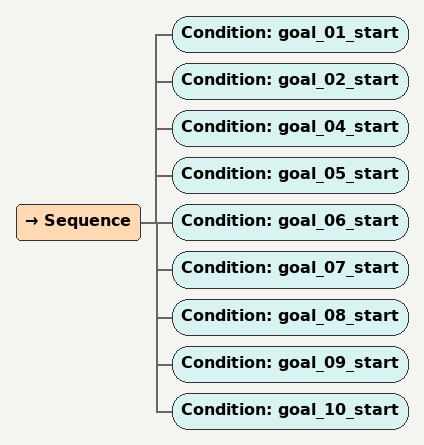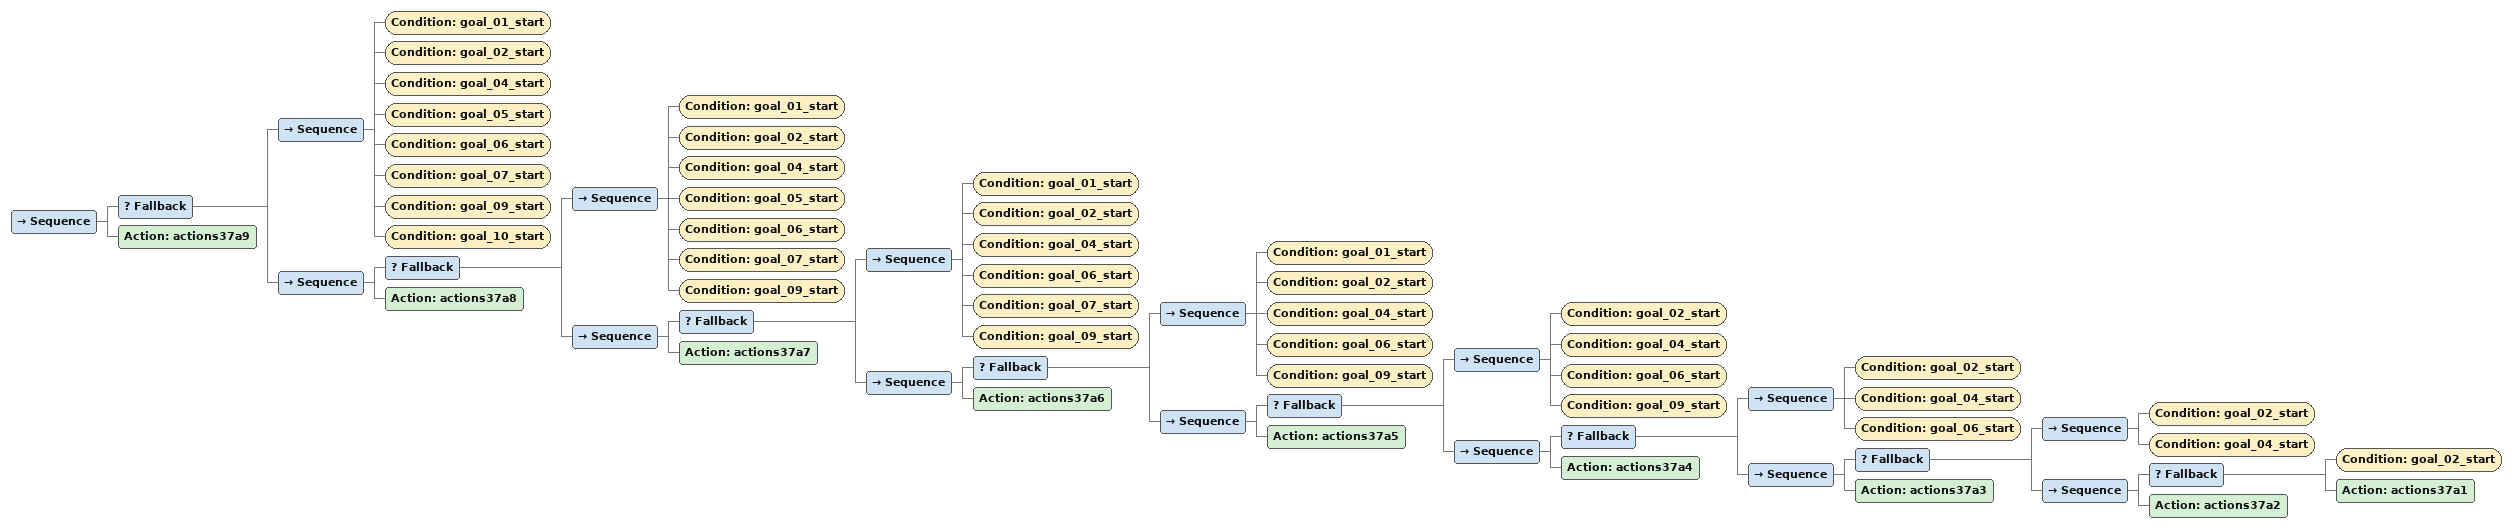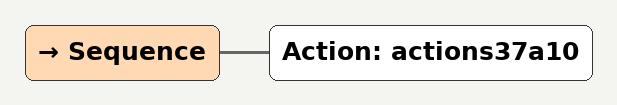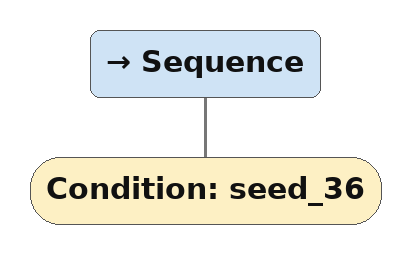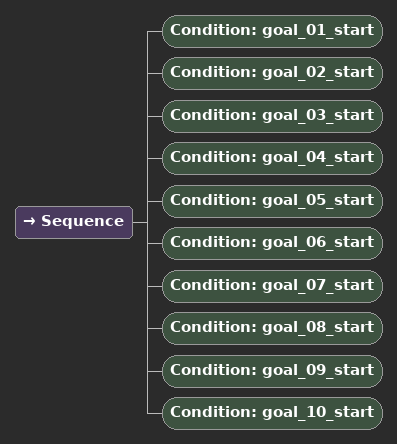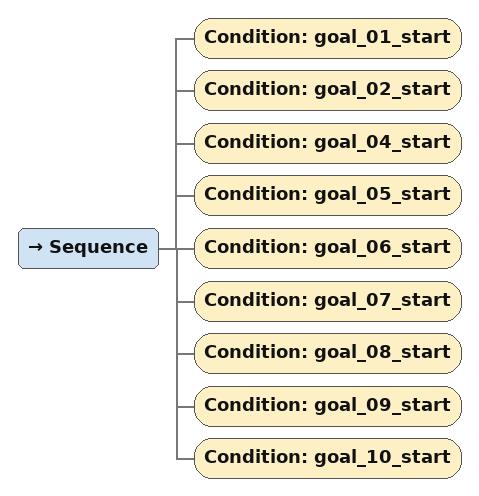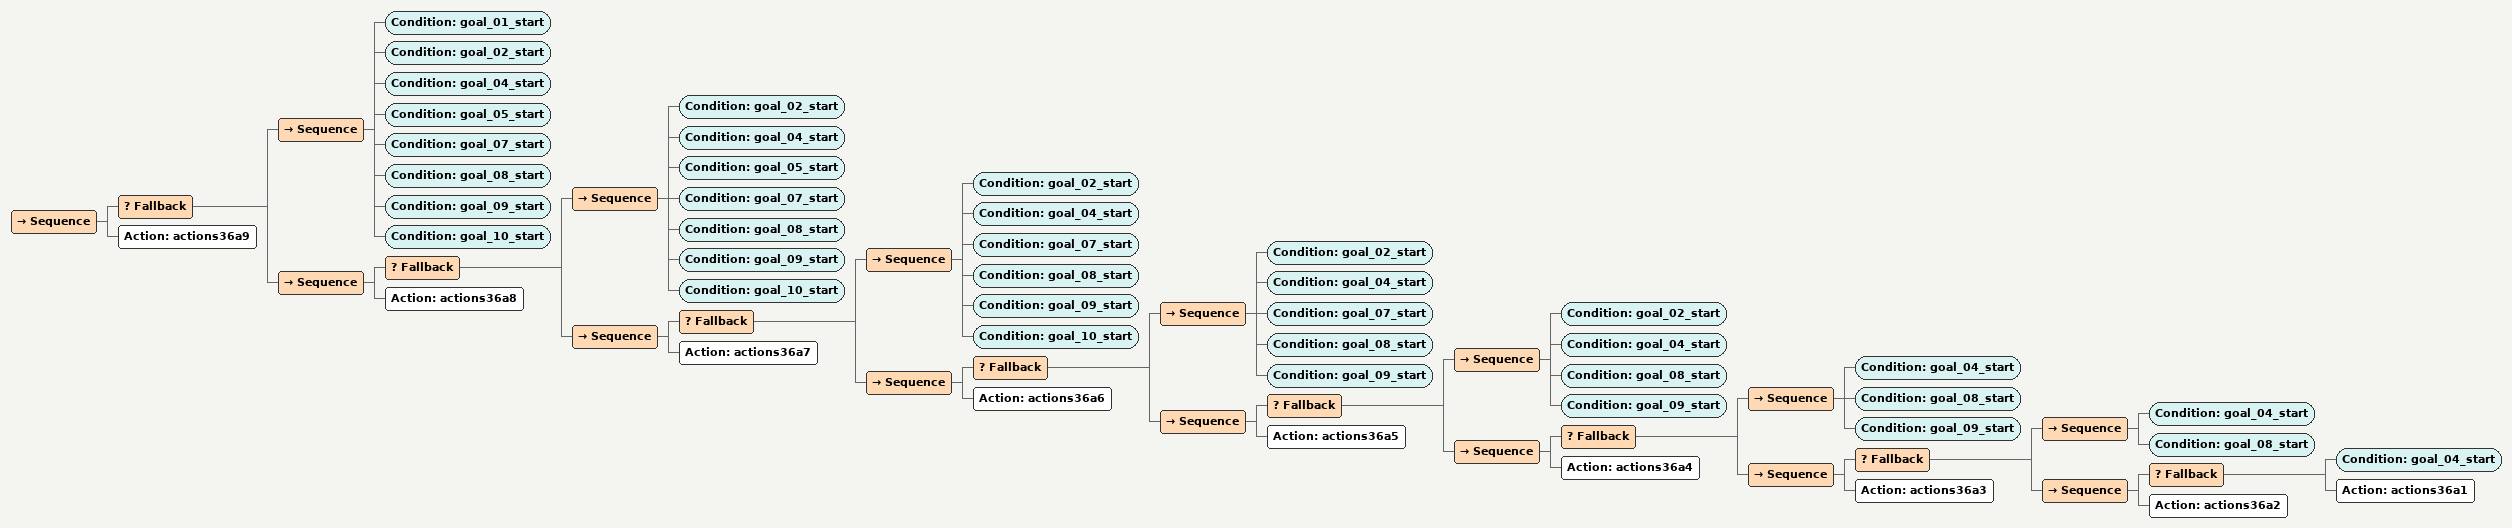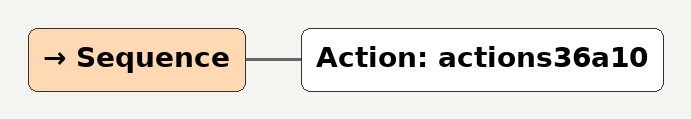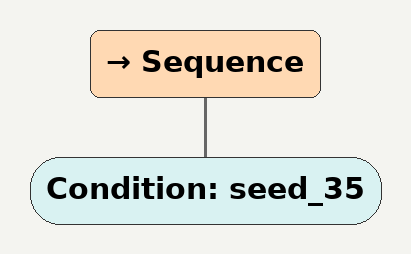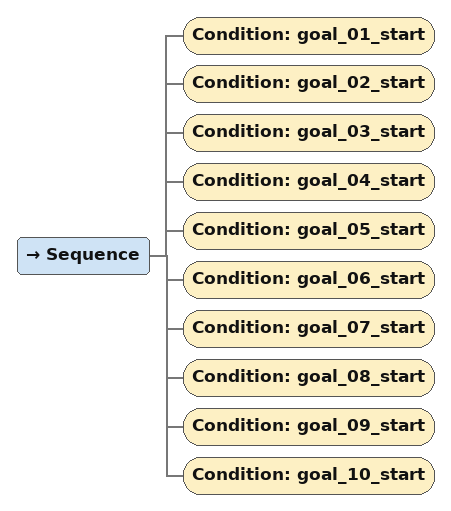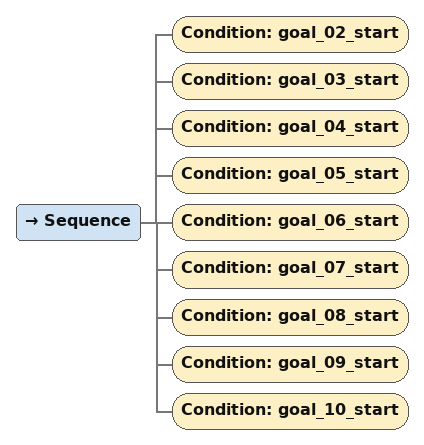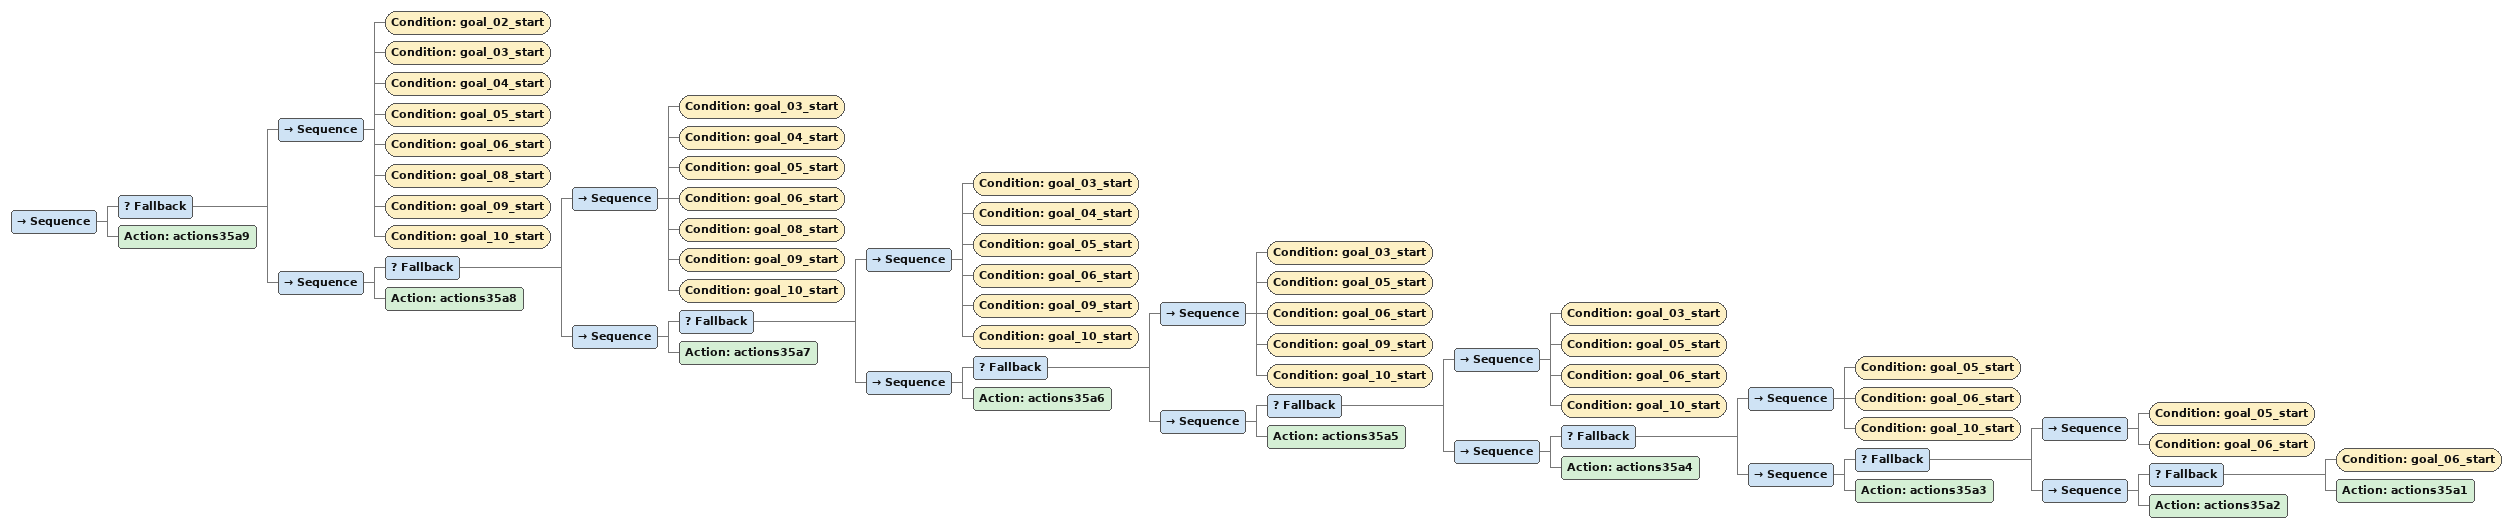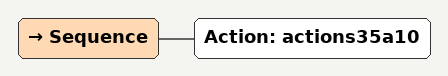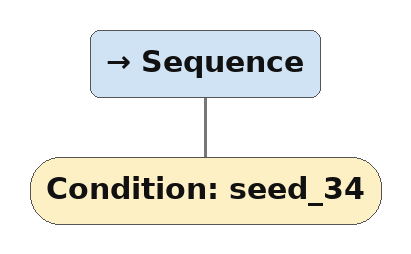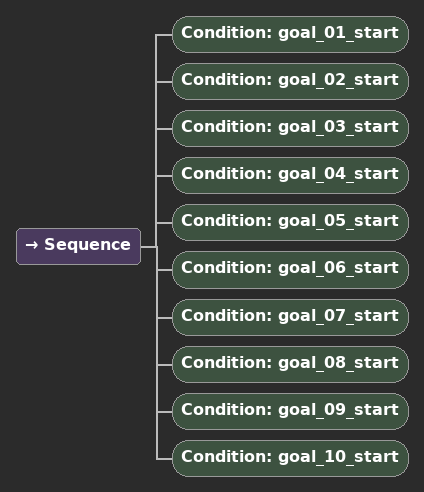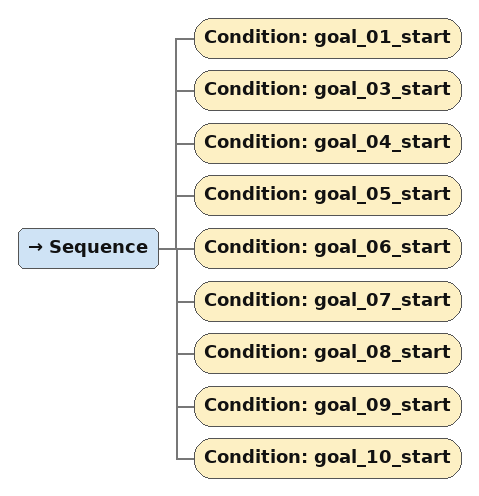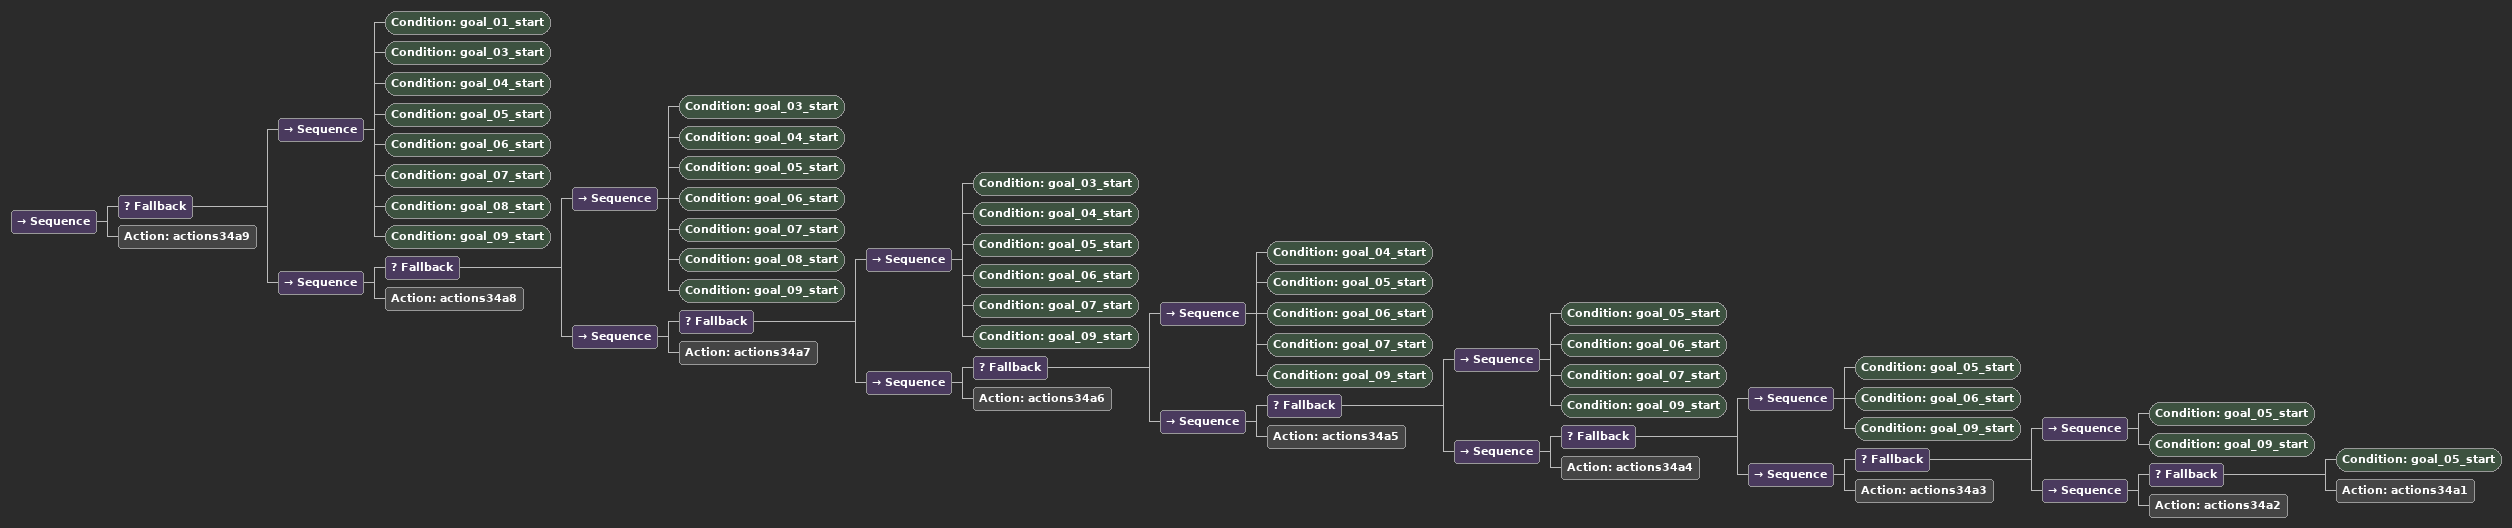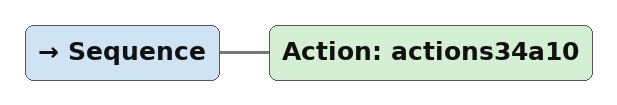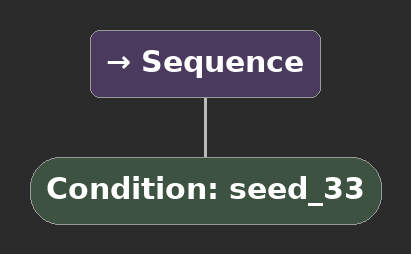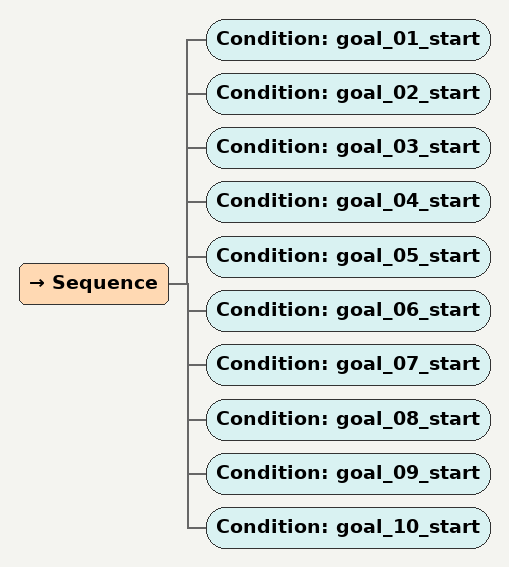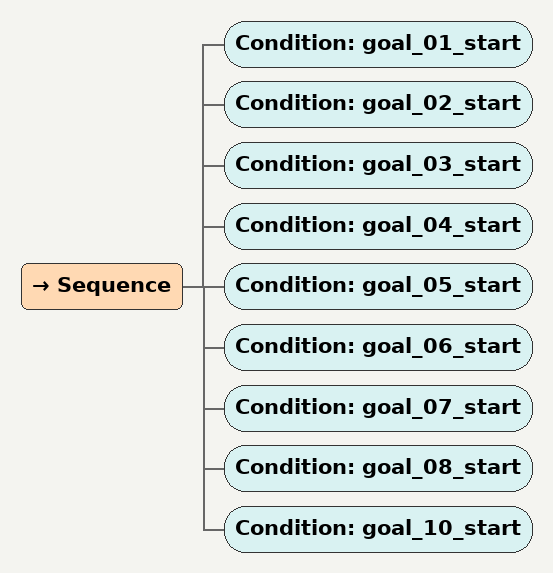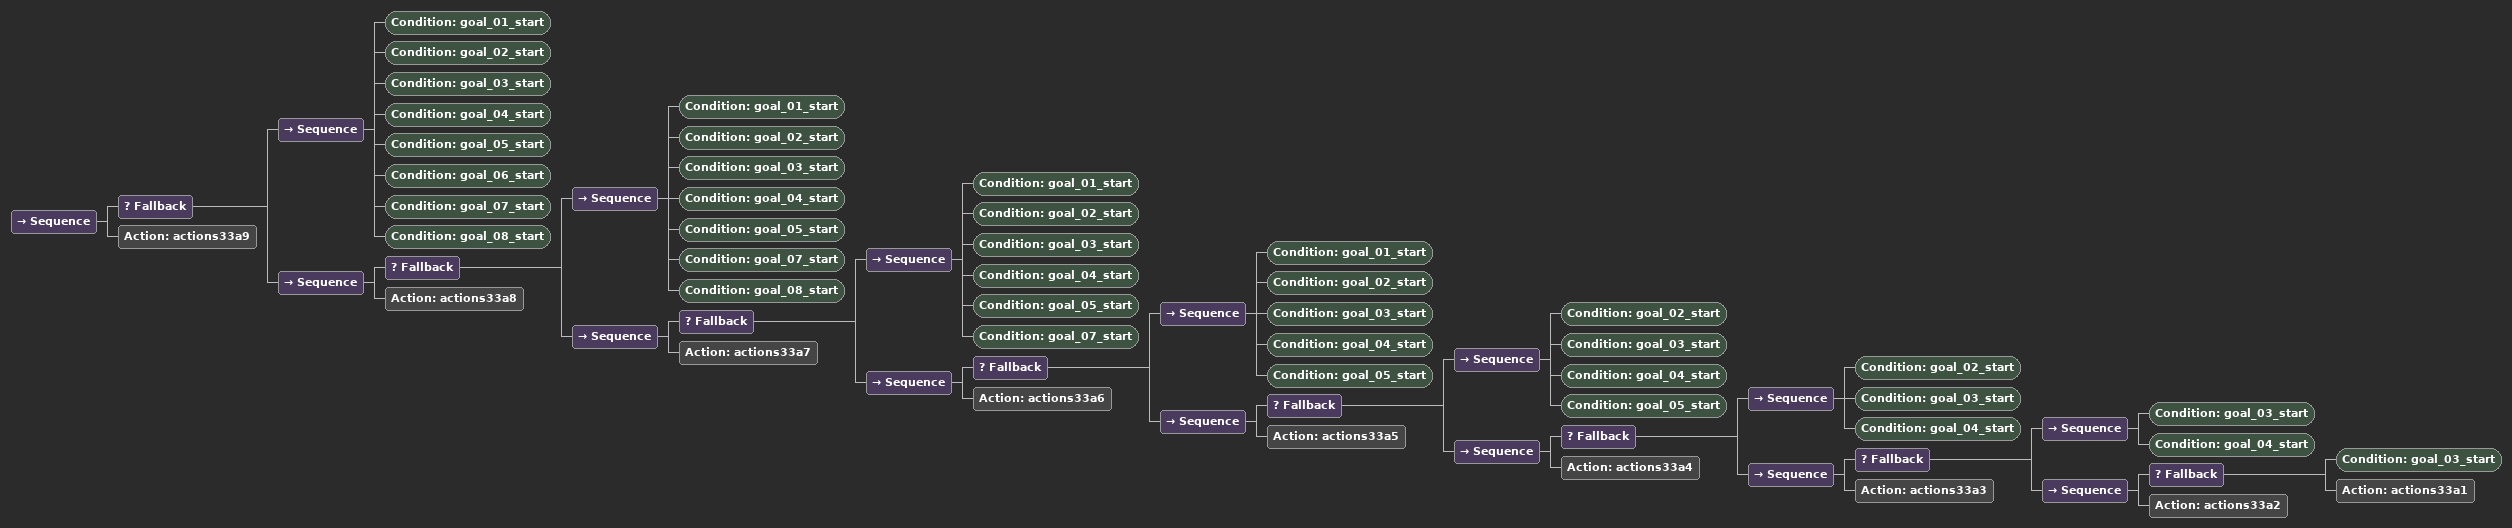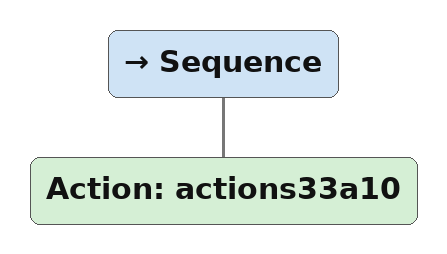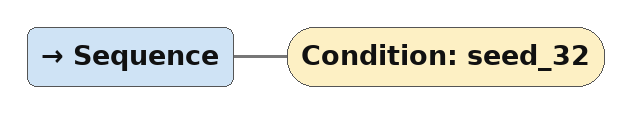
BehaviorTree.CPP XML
<Sequence><Condition ID="goal_01_start"/><Condition ID="goal_02_start"/><Condition ID="goal_04_start"/><Condition ID="goal_05_start"/><Condition ID="goal_06_start"/><Condition ID="goal_07_start"/><Condition ID="goal_08_start"/><Condition ID="goal_09_start"/><Condition ID="goal_10_start"/></Sequence>

<Sequence><Fallback><Sequence><Condition ID="goal_01_start"/><Condition ID="goal_02_start"/><Condition ID="goal_04_start"/><Condition ID="goal_05_start"/><Condition ID="goal_06_start"/><Condition ID="goal_07_start"/><Condition ID="goal_09_start"/><Condition ID="goal_10_start"/></Sequence><Sequence><Fallback><Sequence><Condition ID="goal_01_start"/><Condition ID="goal_02_start"/><Condition ID="goal_04_start"/><Condition ID="goal_05_start"/><Condition ID="goal_06_start"/><Condition ID="goal_07_start"/><Condition ID="goal_09_start"/></Sequence><Sequence><Fallback><Sequence><Condition ID="goal_01_start"/><Condition ID="goal_02_start"/><Condition ID="goal_04_start"/><Condition ID="goal_06_start"/><Condition ID="goal_07_start"/><Condition ID="goal_09_start"/></Sequence><Sequence><Fallback><Sequence><Condition ID="goal_01_start"/><Condition ID="goal_02_start"/><Condition ID="goal_04_start"/><Condition ID="goal_06_start"/><Condition ID="goal_09_start"/></Sequence><Sequence><Fallback><Sequence><Condition ID="goal_02_start"/><Condition ID="goal_04_start"/><Condition ID="goal_06_start"/><Condition ID="goal_09_start"/></Sequence><Sequence><Fallback><Sequence><Condition ID="goal_02_start"/><Condition ID="goal_04_start"/><Condition ID="goal_06_start"/></Sequence><Sequence><Fallback><Sequence><Condition ID="goal_02_start"/><Condition ID="goal_04_start"/></Sequence><Sequence><Fallback><Condition ID="goal_02_start"/><Action ID="actions37a1"/></Fallback><Action ID="actions37a2"/></Sequence></Fallback><Action ID="actions37a3"/></Sequence></Fallback><Action ID="actions37a4"/></Sequence></Fallback><Action ID="actions37a5"/></Sequence></Fallback><Action ID="actions37a6"/></Sequence></Fallback><Action ID="actions37a7"/></Sequence></Fallback><Action ID="actions37a8"/></Sequence></Fallback><Action ID="actions37a9"/></Sequence>

<Sequence><Action ID="actions37a10"/></Sequence>

<Sequence><Condition ID="seed_36"/></Sequence>

<Sequence><Condition ID="goal_01_start"/><Condition ID="goal_02_start"/><Condition ID="goal_03_start"/><Condition ID="goal_04_start"/><Condition ID="goal_05_start"/><Condition ID="goal_06_start"/><Condition ID="goal_07_start"/><Condition ID="goal_08_start"/><Condition ID="goal_09_start"/><Condition ID="goal_10_start"/></Sequence>

<Sequence><Condition ID="goal_01_start"/><Condition ID="goal_02_start"/><Condition ID="goal_04_start"/><Condition ID="goal_05_start"/><Condition ID="goal_06_start"/><Condition ID="goal_07_start"/><Condition ID="goal_08_start"/><Condition ID="goal_09_start"/><Condition ID="goal_10_start"/></Sequence>

<Sequence><Fallback><Sequence><Condition ID="goal_01_start"/><Condition ID="goal_02_start"/><Condition ID="goal_04_start"/><Condition ID="goal_05_start"/><Condition ID="goal_07_start"/><Condition ID="goal_08_start"/><Condition ID="goal_09_start"/><Condition ID="goal_10_start"/></Sequence><Sequence><Fallback><Sequence><Condition ID="goal_02_start"/><Condition ID="goal_04_start"/><Condition ID="goal_05_start"/><Condition ID="goal_07_start"/><Condition ID="goal_08_start"/><Condition ID="goal_09_start"/><Condition ID="goal_10_start"/></Sequence><Sequence><Fallback><Sequence><Condition ID="goal_02_start"/><Condition ID="goal_04_start"/><Condition ID="goal_07_start"/><Condition ID="goal_08_start"/><Condition ID="goal_09_start"/><Condition ID="goal_10_start"/></Sequence><Sequence><Fallback><Sequence><Condition ID="goal_02_start"/><Condition ID="goal_04_start"/><Condition ID="goal_07_start"/><Condition ID="goal_08_start"/><Condition ID="goal_09_start"/></Sequence><Sequence><Fallback><Sequence><Condition ID="goal_02_start"/><Condition ID="goal_04_start"/><Condition ID="goal_08_start"/><Condition ID="goal_09_start"/></Sequence><Sequence><Fallback><Sequence><Condition ID="goal_04_start"/><Condition ID="goal_08_start"/><Condition ID="goal_09_start"/></Sequence><Sequence><Fallback><Sequence><Condition ID="goal_04_start"/><Condition ID="goal_08_start"/></Sequence><Sequence><Fallback><Condition ID="goal_04_start"/><Action ID="actions36a1"/></Fallback><Action ID="actions36a2"/></Sequence></Fallback><Action ID="actions36a3"/></Sequence></Fallback><Action ID="actions36a4"/></Sequence></Fallback><Action ID="actions36a5"/></Sequence></Fallback><Action ID="actions36a6"/></Sequence></Fallback><Action ID="actions36a7"/></Sequence></Fallback><Action ID="actions36a8"/></Sequence></Fallback><Action ID="actions36a9"/></Sequence>

<Sequence><Action ID="actions36a10"/></Sequence>

<Sequence><Condition ID="seed_35"/></Sequence>

<Sequence><Condition ID="goal_01_start"/><Condition ID="goal_02_start"/><Condition ID="goal_03_start"/><Condition ID="goal_04_start"/><Condition ID="goal_05_start"/><Condition ID="goal_06_start"/><Condition ID="goal_07_start"/><Condition ID="goal_08_start"/><Condition ID="goal_09_start"/><Condition ID="goal_10_start"/></Sequence>

<Sequence><Condition ID="goal_02_start"/><Condition ID="goal_03_start"/><Condition ID="goal_04_start"/><Condition ID="goal_05_start"/><Condition ID="goal_06_start"/><Condition ID="goal_07_start"/><Condition ID="goal_08_start"/><Condition ID="goal_09_start"/><Condition ID="goal_10_start"/></Sequence>

<Sequence><Fallback><Sequence><Condition ID="goal_02_start"/><Condition ID="goal_03_start"/><Condition ID="goal_04_start"/><Condition ID="goal_05_start"/><Condition ID="goal_06_start"/><Condition ID="goal_08_start"/><Condition ID="goal_09_start"/><Condition ID="goal_10_start"/></Sequence><Sequence><Fallback><Sequence><Condition ID="goal_03_start"/><Condition ID="goal_04_start"/><Condition ID="goal_05_start"/><Condition ID="goal_06_start"/><Condition ID="goal_08_start"/><Condition ID="goal_09_start"/><Condition ID="goal_10_start"/></Sequence><Sequence><Fallback><Sequence><Condition ID="goal_03_start"/><Condition ID="goal_04_start"/><Condition ID="goal_05_start"/><Condition ID="goal_06_start"/><Condition ID="goal_09_start"/><Condition ID="goal_10_start"/></Sequence><Sequence><Fallback><Sequence><Condition ID="goal_03_start"/><Condition ID="goal_05_start"/><Condition ID="goal_06_start"/><Condition ID="goal_09_start"/><Condition ID="goal_10_start"/></Sequence><Sequence><Fallback><Sequence><Condition ID="goal_03_start"/><Condition ID="goal_05_start"/><Condition ID="goal_06_start"/><Condition ID="goal_10_start"/></Sequence><Sequence><Fallback><Sequence><Condition ID="goal_05_start"/><Condition ID="goal_06_start"/><Condition ID="goal_10_start"/></Sequence><Sequence><Fallback><Sequence><Condition ID="goal_05_start"/><Condition ID="goal_06_start"/></Sequence><Sequence><Fallback><Condition ID="goal_06_start"/><Action ID="actions35a1"/></Fallback><Action ID="actions35a2"/></Sequence></Fallback><Action ID="actions35a3"/></Sequence></Fallback><Action ID="actions35a4"/></Sequence></Fallback><Action ID="actions35a5"/></Sequence></Fallback><Action ID="actions35a6"/></Sequence></Fallback><Action ID="actions35a7"/></Sequence></Fallback><Action ID="actions35a8"/></Sequence></Fallback><Action ID="actions35a9"/></Sequence>

<Sequence><Action ID="actions35a10"/></Sequence>

<Sequence><Condition ID="seed_34"/></Sequence>

<Sequence><Condition ID="goal_01_start"/><Condition ID="goal_02_start"/><Condition ID="goal_03_start"/><Condition ID="goal_04_start"/><Condition ID="goal_05_start"/><Condition ID="goal_06_start"/><Condition ID="goal_07_start"/><Condition ID="goal_08_start"/><Condition ID="goal_09_start"/><Condition ID="goal_10_start"/></Sequence>

<Sequence><Condition ID="goal_01_start"/><Condition ID="goal_03_start"/><Condition ID="goal_04_start"/><Condition ID="goal_05_start"/><Condition ID="goal_06_start"/><Condition ID="goal_07_start"/><Condition ID="goal_08_start"/><Condition ID="goal_09_start"/><Condition ID="goal_10_start"/></Sequence>

<Sequence><Fallback><Sequence><Condition ID="goal_01_start"/><Condition ID="goal_03_start"/><Condition ID="goal_04_start"/><Condition ID="goal_05_start"/><Condition ID="goal_06_start"/><Condition ID="goal_07_start"/><Condition ID="goal_08_start"/><Condition ID="goal_09_start"/></Sequence><Sequence><Fallback><Sequence><Condition ID="goal_03_start"/><Condition ID="goal_04_start"/><Condition ID="goal_05_start"/><Condition ID="goal_06_start"/><Condition ID="goal_07_start"/><Condition ID="goal_08_start"/><Condition ID="goal_09_start"/></Sequence><Sequence><Fallback><Sequence><Condition ID="goal_03_start"/><Condition ID="goal_04_start"/><Condition ID="goal_05_start"/><Condition ID="goal_06_start"/><Condition ID="goal_07_start"/><Condition ID="goal_09_start"/></Sequence><Sequence><Fallback><Sequence><Condition ID="goal_04_start"/><Condition ID="goal_05_start"/><Condition ID="goal_06_start"/><Condition ID="goal_07_start"/><Condition ID="goal_09_start"/></Sequence><Sequence><Fallback><Sequence><Condition ID="goal_05_start"/><Condition ID="goal_06_start"/><Condition ID="goal_07_start"/><Condition ID="goal_09_start"/></Sequence><Sequence><Fallback><Sequence><Condition ID="goal_05_start"/><Condition ID="goal_06_start"/><Condition ID="goal_09_start"/></Sequence><Sequence><Fallback><Sequence><Condition ID="goal_05_start"/><Condition ID="goal_09_start"/></Sequence><Sequence><Fallback><Condition ID="goal_05_start"/><Action ID="actions34a1"/></Fallback><Action ID="actions34a2"/></Sequence></Fallback><Action ID="actions34a3"/></Sequence></Fallback><Action ID="actions34a4"/></Sequence></Fallback><Action ID="actions34a5"/></Sequence></Fallback><Action ID="actions34a6"/></Sequence></Fallback><Action ID="actions34a7"/></Sequence></Fallback><Action ID="actions34a8"/></Sequence></Fallback><Action ID="actions34a9"/></Sequence>

<Sequence><Action ID="actions34a10"/></Sequence>

<Sequence><Condition ID="seed_33"/></Sequence>

<Sequence><Condition ID="goal_01_start"/><Condition ID="goal_02_start"/><Condition ID="goal_03_start"/><Condition ID="goal_04_start"/><Condition ID="goal_05_start"/><Condition ID="goal_06_start"/><Condition ID="goal_07_start"/><Condition ID="goal_08_start"/><Condition ID="goal_09_start"/><Condition ID="goal_10_start"/></Sequence>

<Sequence><Condition ID="goal_01_start"/><Condition ID="goal_02_start"/><Condition ID="goal_03_start"/><Condition ID="goal_04_start"/><Condition ID="goal_05_start"/><Condition ID="goal_06_start"/><Condition ID="goal_07_start"/><Condition ID="goal_08_start"/><Condition ID="goal_10_start"/></Sequence>

<Sequence><Fallback><Sequence><Condition ID="goal_01_start"/><Condition ID="goal_02_start"/><Condition ID="goal_03_start"/><Condition ID="goal_04_start"/><Condition ID="goal_05_start"/><Condition ID="goal_06_start"/><Condition ID="goal_07_start"/><Condition ID="goal_08_start"/></Sequence><Sequence><Fallback><Sequence><Condition ID="goal_01_start"/><Condition ID="goal_02_start"/><Condition ID="goal_03_start"/><Condition ID="goal_04_start"/><Condition ID="goal_05_start"/><Condition ID="goal_07_start"/><Condition ID="goal_08_start"/></Sequence><Sequence><Fallback><Sequence><Condition ID="goal_01_start"/><Condition ID="goal_02_start"/><Condition ID="goal_03_start"/><Condition ID="goal_04_start"/><Condition ID="goal_05_start"/><Condition ID="goal_07_start"/></Sequence><Sequence><Fallback><Sequence><Condition ID="goal_01_start"/><Condition ID="goal_02_start"/><Condition ID="goal_03_start"/><Condition ID="goal_04_start"/><Condition ID="goal_05_start"/></Sequence><Sequence><Fallback><Sequence><Condition ID="goal_02_start"/><Condition ID="goal_03_start"/><Condition ID="goal_04_start"/><Condition ID="goal_05_start"/></Sequence><Sequence><Fallback><Sequence><Condition ID="goal_02_start"/><Condition ID="goal_03_start"/><Condition ID="goal_04_start"/></Sequence><Sequence><Fallback><Sequence><Condition ID="goal_03_start"/><Condition ID="goal_04_start"/></Sequence><Sequence><Fallback><Condition ID="goal_03_start"/><Action ID="actions33a1"/></Fallback><Action ID="actions33a2"/></Sequence></Fallback><Action ID="actions33a3"/></Sequence></Fallback><Action ID="actions33a4"/></Sequence></Fallback><Action ID="actions33a5"/></Sequence></Fallback><Action ID="actions33a6"/></Sequence></Fallback><Action ID="actions33a7"/></Sequence></Fallback><Action ID="actions33a8"/></Sequence></Fallback><Action ID="actions33a9"/></Sequence>

<Sequence><Action ID="actions33a10"/></Sequence>

<Sequence><Condition ID="seed_32"/></Sequence>
